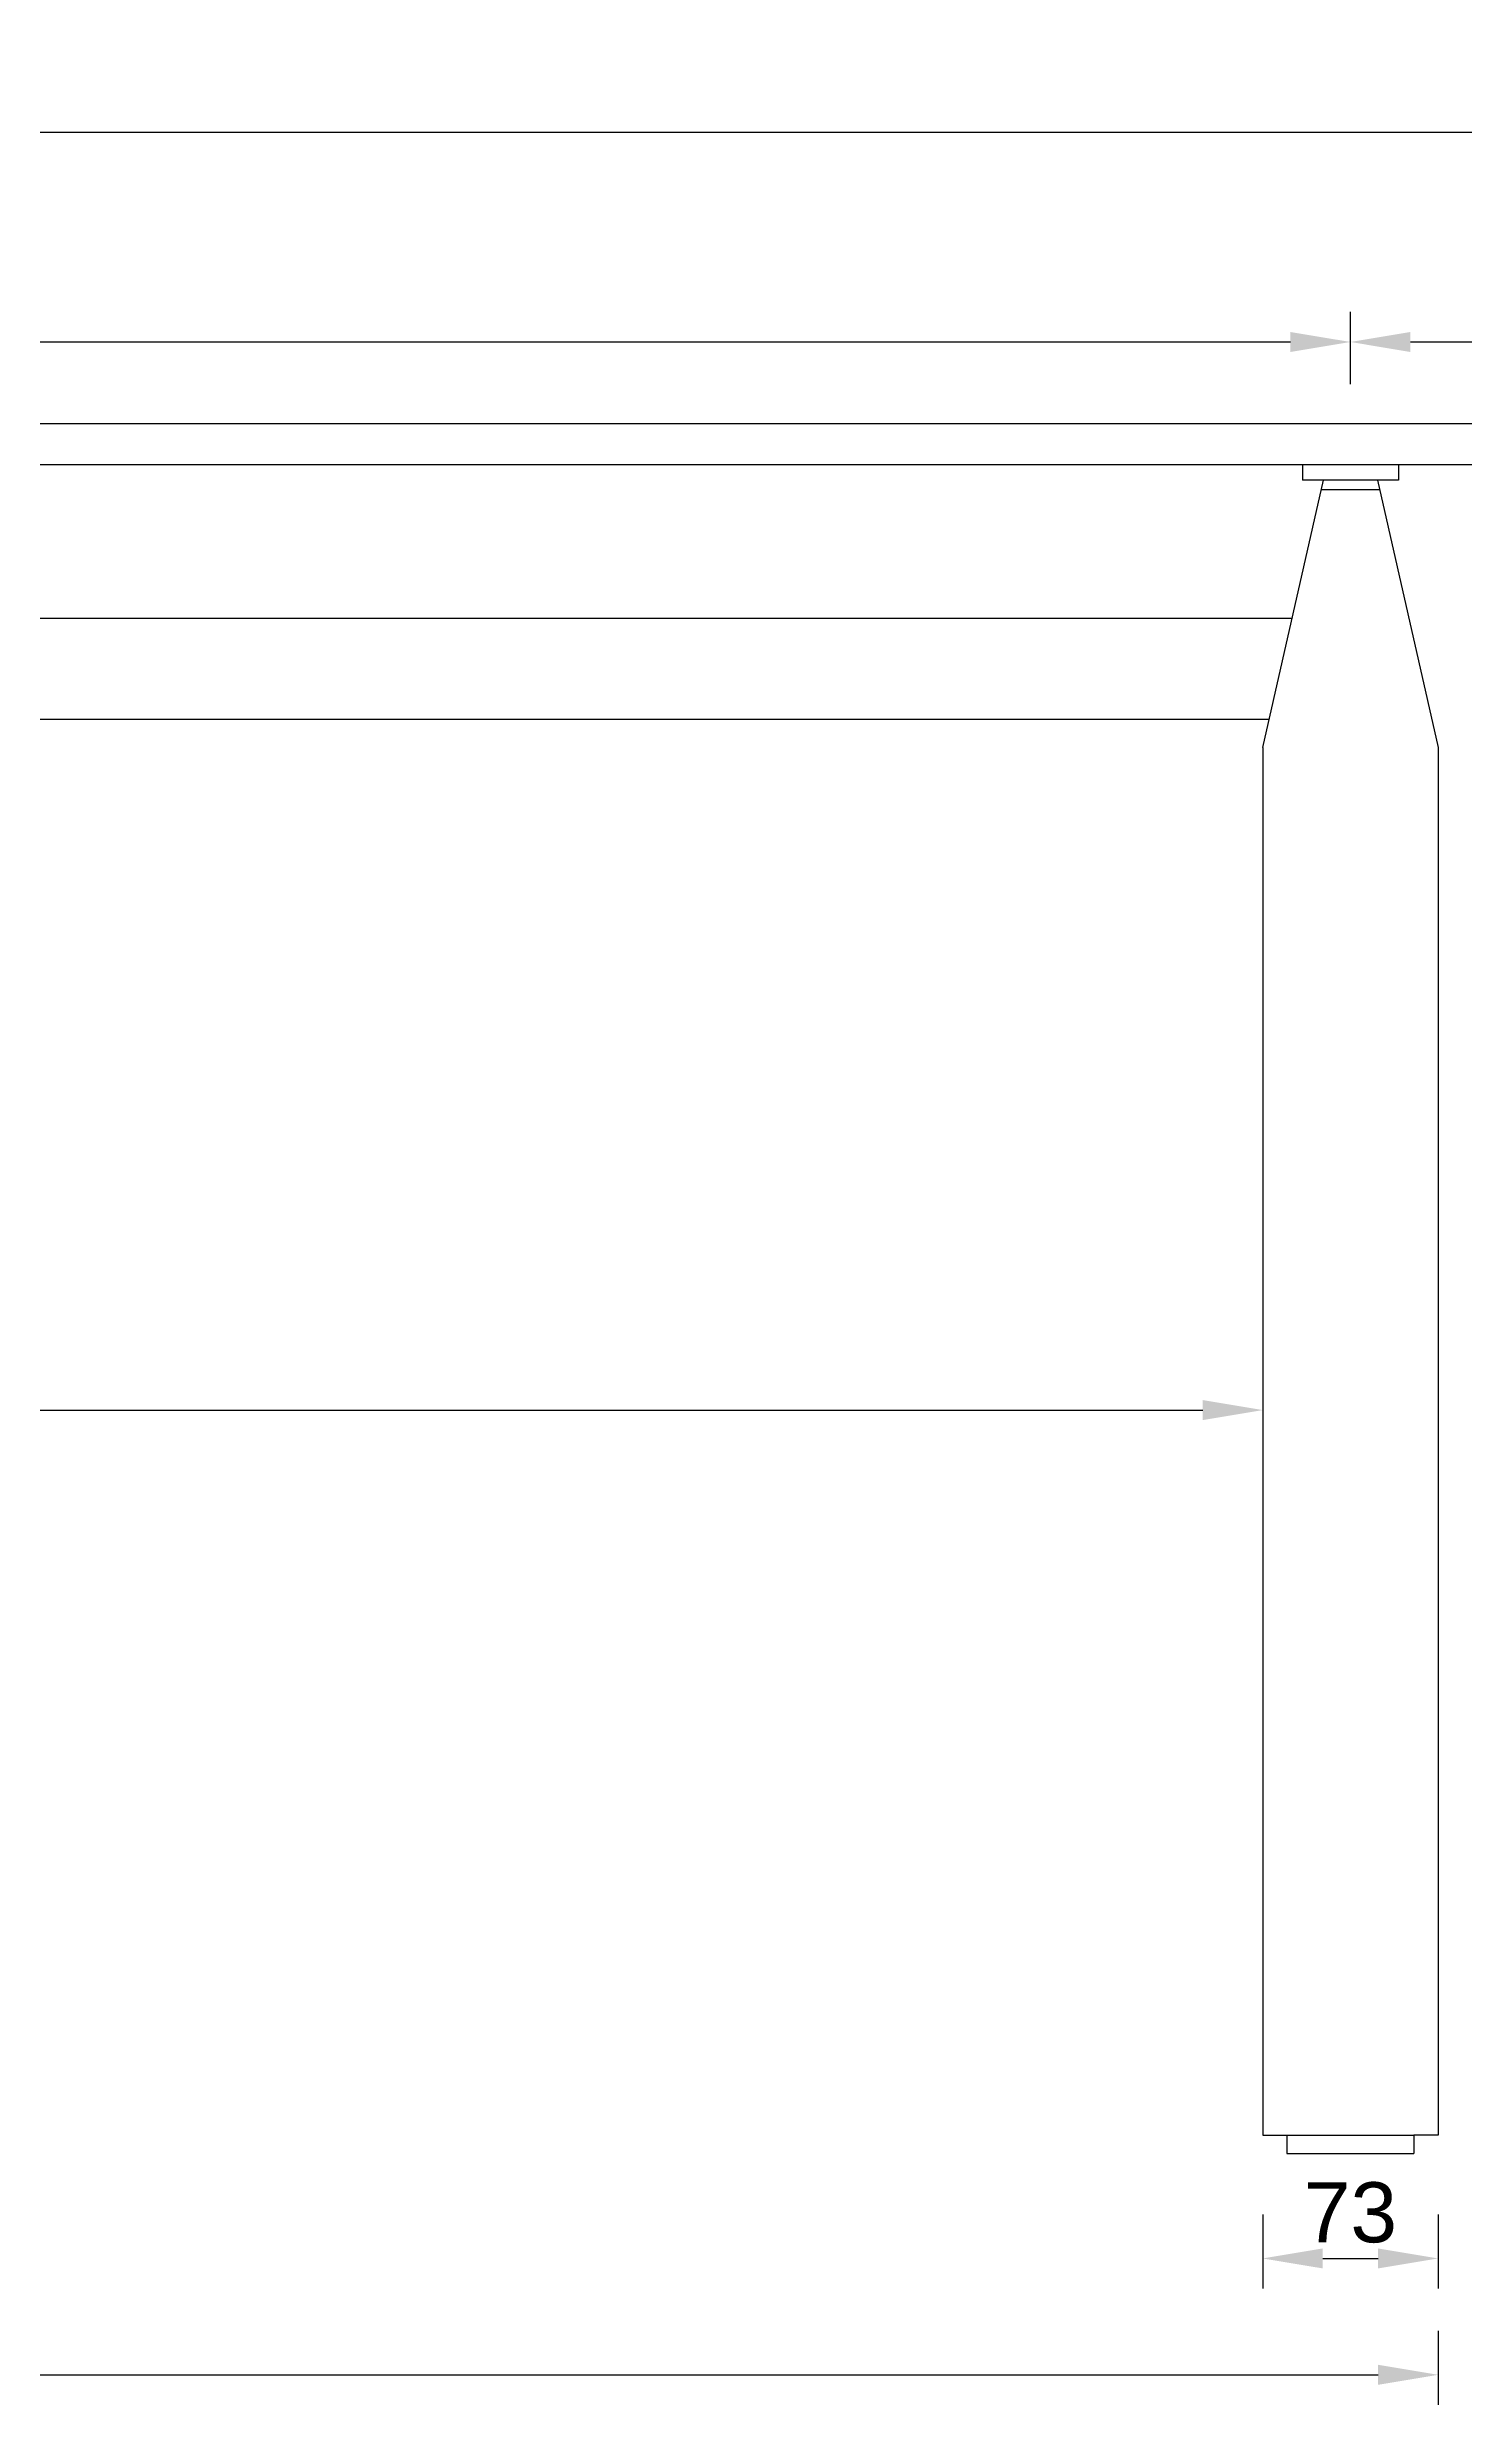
# Model space of a CAD drawing. Header units: millimetres. Extents: x 8562 to 17639, y 1241 to 3435.
# Drawn here: x 9679 to 10269, y 2453 to 3435 of the extents above; entities that cross this region are included whole.
import ezdxf

# ---------------------------------------------------------------- set-up
doc = ezdxf.new("R2010")
doc.units = ezdxf.units.MM
doc.layers.add('Annotations', color=30, linetype='Continuous')
doc.styles.get("Standard").update_dxf_attribs({"font": 'arial.ttf'})
doc.dimstyles.new('Annotative', dxfattribs={"dimscale": 0, "dimtxt": 2.5, "dimasz": 2.5, "dimexe": 1.25, "dimexo": 0.625, "dimtad": 1, "dimdec": 0, "dimdsep": 46, "dimtxsty": 'Standard', "dimcen": 2.5, "dimadec": 0, "dimazin": 0, "dimtfac": 1, "dimtdec": 0, "dimtmove": 0, "dimatfit": 3, "dimfxl": 1, "dimarcsym": 0})

# ---------------------------------------------------------------- blocks, each defined once
blk = doc.blocks.new('*D39')
at = {"layer": 'Annotations', "color": 0, "lineweight": -2, "transparency": 16777216}
for p, q in [((8563.5, 3386.02), (8563.5, 3411.99)), ((10561.5, 3386.02), (10561.5, 3411.99)), ((8588.5, 3399.49), (10536.5, 3399.49))]:
    blk.add_line(p, q, dxfattribs=at)
at = {"layer": 'Annotations', "color": 0, "transparency": 16777216}
for points in [[(8588.5, 3403.66), (8588.5, 3395.32), (8563.5, 3399.49)], [(10536.5, 3403.66), (10536.5, 3395.32), (10561.5, 3399.49)]]:
    blk.add_solid(points, dxfattribs=at)
at = {"layer": 'Annotations', "color": 0, "transparency": 16777216, "insert": (9562.5, 3418.5), "char_height": 25, "attachment_point": 5}
blk.add_mtext('1998', dxfattribs=at)
blk = doc.blocks.new('*D25')
at = {"layer": 'Annotations', "color": 0, "lineweight": -2, "transparency": 16777216}
for p, q in [((8901.5, 3294.65), (8901.5, 3324.68)), ((10221.5, 3294.65), (10221.5, 3324.68)), ((8926.5, 3312.18), (10196.5, 3312.18))]:
    blk.add_line(p, q, dxfattribs=at)
at = {"layer": 'Annotations', "color": 0, "transparency": 16777216}
for points in [[(8926.5, 3316.34), (8926.5, 3308.01), (8901.5, 3312.18)], [(10196.5, 3316.34), (10196.5, 3308.01), (10221.5, 3312.18)]]:
    blk.add_solid(points, dxfattribs=at)
at = {"layer": 'Annotations', "color": 0, "transparency": 16777216, "insert": (9561.5, 3331.2), "char_height": 25, "attachment_point": 5}
blk.add_mtext('1320', dxfattribs=at)
blk = doc.blocks.new('*D26')
at = {"layer": 'Annotations', "color": 0, "lineweight": -2, "transparency": 16777216}
for p, q in [((10221.5, 3294.65), (10221.5, 3324.68)), ((10561.5, 3294.65), (10561.5, 3324.68)), ((10246.5, 3312.18), (10536.5, 3312.18))]:
    blk.add_line(p, q, dxfattribs=at)
at = {"layer": 'Annotations', "color": 0, "transparency": 16777216}
for points in [[(10246.5, 3316.34), (10246.5, 3308.01), (10221.5, 3312.18)], [(10536.5, 3316.34), (10536.5, 3308.01), (10561.5, 3312.18)]]:
    blk.add_solid(points, dxfattribs=at)
at = {"layer": 'Annotations', "color": 0, "transparency": 16777216, "insert": (10391.5, 3331.2), "char_height": 25, "attachment_point": 5}
blk.add_mtext('340', dxfattribs=at)
blk = doc.blocks.new('*D28')
at = {"layer": 'Annotations', "color": 0, "lineweight": -2, "transparency": 16777216}
for p, q in [((10185, 2532.7), (10185, 2501.92)), ((10258, 2532.7), (10258, 2501.92)), ((10210, 2514.42), (10233, 2514.42))]:
    blk.add_line(p, q, dxfattribs=at)
at = {"layer": 'Annotations', "color": 0, "transparency": 16777216}
for points in [[(10210, 2518.59), (10210, 2510.26), (10185, 2514.42)], [(10233, 2518.59), (10233, 2510.26), (10258, 2514.42)]]:
    blk.add_solid(points, dxfattribs=at)
at = {"layer": 'Annotations', "color": 0, "transparency": 16777216, "insert": (10221.5, 2533.45), "char_height": 25, "attachment_point": 5}
blk.add_mtext('73', dxfattribs=at)
blk = doc.blocks.new('*D29')
at = {"layer": 'Annotations', "color": 0, "lineweight": -2, "transparency": 16777216}
for p, q in [((8865, 2484.25), (8865, 2453.48)), ((10258, 2484.25), (10258, 2453.48)), ((8890, 2465.98), (10233, 2465.98))]:
    blk.add_line(p, q, dxfattribs=at)
at = {"layer": 'Annotations', "color": 0, "transparency": 16777216}
for points in [[(8890, 2470.15), (8890, 2461.81), (8865, 2465.98)], [(10233, 2470.15), (10233, 2461.81), (10258, 2465.98)]]:
    blk.add_solid(points, dxfattribs=at)
at = {"layer": 'Annotations', "color": 0, "transparency": 16777216, "insert": (9561.5, 2485), "char_height": 25, "attachment_point": 5}
blk.add_mtext('1393', dxfattribs=at)
blk = doc.blocks.new('*D31')
at = {"layer": 'Annotations', "color": 0, "lineweight": -2, "transparency": 16777216}
for p, q in [((8938, 2885.84), (8938, 2855.07)), ((10185, 2885.84), (10185, 2855.07)), ((8963, 2867.57), (10160, 2867.57))]:
    blk.add_line(p, q, dxfattribs=at)
at = {"layer": 'Annotations', "color": 0, "transparency": 16777216}
for points in [[(8963, 2871.73), (8963, 2863.4), (8938, 2867.57)], [(10160, 2871.73), (10160, 2863.4), (10185, 2867.57)]]:
    blk.add_solid(points, dxfattribs=at)
at = {"layer": 'Annotations', "color": 0, "transparency": 16777216, "insert": (9561.5, 2886.37), "char_height": 25, "attachment_point": 5}
blk.add_mtext('1247', dxfattribs=at)

msp = doc.modelspace()

# ---------------------------------------------------------------- linework, layer by layer
for p, q in [((10561.5, 3278.08), (9561.5, 3278.08)), ((10561.5, 3261.08), (9561.5, 3261.08)), ((10201.5, 3261.08), (10201.5, 3254.65)), ((10241.5, 3261.08), (10241.5, 3254.65)), ((10185, 3143.35), (10210.28, 3254.65)), ((10241.5, 3254.65), (10201.5, 3254.65)), ((10233.63, 3250.65), (10209.37, 3250.65)), ((10232.72, 3254.65), (10258, 3143.35)), ((10197.21, 3197.08), (9561.5, 3197.08)), ((10187.67, 3155.08), (9561.5, 3155.08)), ((10185, 3143.35), (10185, 2565.75)), ((10258, 3143.35), (10258, 2565.75)), ((10185, 2565.75), (10195.04, 2565.75)), ((10195.04, 2565.75), (10247.96, 2565.75)), ((10195.04, 2565.75), (10195.04, 2558.08)), ((10247.96, 2565.75), (10247.96, 2558.08)), ((10258, 2565.75), (10247.96, 2565.75)), ((10195.04, 2558.08), (10247.96, 2558.08))]:
    msp.add_line(p, q)

# ---------------------------------------------------------------- dimensions: what is measured, and where the dimension line sits
at = {"layer": 'Annotations'}
for p1, p2, distance, picture, middle in [((8563.5, 3379.77), (10561.5, 3379.77), 19.72, '*D39', (9562.5, 3418.5)), ((8938, 2892.09), (10185, 2892.09), -24.52, '*D31', (9561.5, 2886.37)), ((10185, 2538.95), (10258, 2538.95), -24.52, '*D28', (10221.5, 2533.45)), ((8865, 2490.5), (10258, 2490.5), -24.52, '*D29', (9561.5, 2485))]:
    dim = msp.add_aligned_dim(p1=p1, p2=p2, distance=distance, dimstyle='Annotative', dxfattribs=at)
    dim.commit()
    dim.dimension.update_dxf_attribs({"geometry": picture, "text_midpoint": middle})
for base, p1, p2, angle, picture, middle in [((10221.5, 3312.18), (8901.5, 3288.4), (10221.5, 3288.4), 0, '*D25', (9561.5, 3312.18)), ((10561.5, 3312.18), (10221.5, 3288.4), (10561.5, 3288.4), 360, '*D26', (10391.5, 3312.18))]:
    dim = msp.add_linear_dim(base=base, p1=p1, p2=p2, angle=angle, dimstyle='Annotative', dxfattribs=at)
    dim.commit()
    dim.dimension.update_dxf_attribs({"geometry": picture, "text_midpoint": middle, "dimtype": 161})

doc.saveas('drawing.dxf')
